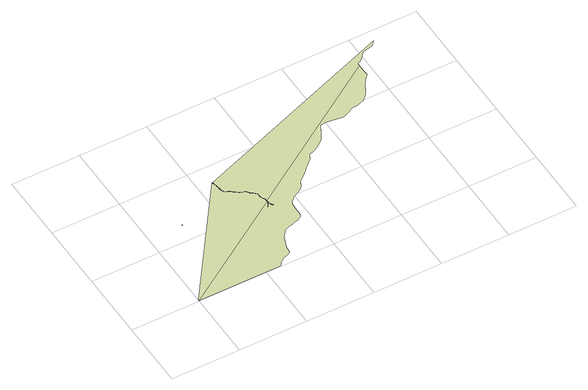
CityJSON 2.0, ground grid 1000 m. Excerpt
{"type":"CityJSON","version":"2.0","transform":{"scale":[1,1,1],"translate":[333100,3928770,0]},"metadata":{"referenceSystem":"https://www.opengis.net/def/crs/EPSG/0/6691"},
"CityObjects":{
"landuse1":{"type":"LandUse","attributes":{"class":"203","LandUseDetailAttribute.orgLandUse":"10400","LandUseDetailAttribute.prefecture":"14","LandUseDetailAttribute.city":"14150","LandUseDetailAttribute.note":"都道府県","LandUseDetailAttribute.surveyYear":2015},"geometry":[{"type":"MultiSurface","lod":"1","boundaries":[[[0,1,2,3,4,5,6,7,8,9,10]]]}]},
"landuse2":{"type":"LandUse","attributes":{"class":"203","LandUseDetailAttribute.orgLandUse":"10400","LandUseDetailAttribute.prefecture":"14","LandUseDetailAttribute.city":"14150","LandUseDetailAttribute.note":"都道府県","LandUseDetailAttribute.surveyYear":2015},"geometry":[{"type":"MultiSurface","lod":"1","boundaries":[[[11,12,13,14,15,16,17,18,19,20,21,22,23,24,25,26,27,28,29,30,31,32,33,34,35,36,37,38,39,40,41,42,43,44,45,46,47,48,49,50,51,52,53,54,55,56,57,58,59,60,61,62,63,64,65,66,67,68,69,70,71,72,73,74,75,76,77,78,79,80,81,82,83,84,85,86]]]}]},
"landuse3":{"type":"LandUse","attributes":{"class":"204","LandUseDetailAttribute.orgLandUse":"10500","LandUseDetailAttribute.prefecture":"14","LandUseDetailAttribute.city":"14150","LandUseDetailAttribute.note":"都道府県","LandUseDetailAttribute.surveyYear":2015},"geometry":[{"type":"MultiSurface","lod":"1","boundaries":[[[87,88,89,90,91,92,93,94,95,96,97,98,99,100,101,102,103,104,105,106,107,108,109,110,111,112,113,114,115,116,117,118,119,120,121,122,123,124,125,126,127,128,129,130,131,132,133,134,135,136,137,138,139,140,141,142,143,144,145,146,147,148,149,150,151,152,153,154,155,156,157,158,159,160,161,162,163,164,165,166,167,168,169,170,171,172,173,174,175,176,177,178,179,180,181,182,183,184,185,186,83,82,81,80,79,78,77,76,75,74,73,72,71,70,69,68,67,66,65,64,63,62,61,60,59,58,57,56,55,54,53,52,51,50,49,48,47,46,45,44,43,42,41,40,39,38,37,36,35,34,33,32,31,30,29,28,27,26,25,24,23,22,21,20,19,18,17,16,15,14,13,12,11,86,187]]]}]},
"landuse4":{"type":"LandUse","attributes":{"class":"204","LandUseDetailAttribute.orgLandUse":"10500","LandUseDetailAttribute.prefecture":"14","LandUseDetailAttribute.city":"14150","LandUseDetailAttribute.note":"都道府県","LandUseDetailAttribute.surveyYear":2015},"geometry":[{"type":"MultiSurface","lod":"1","boundaries":[[[188,189,190,191,192,193,194,195,196,197,198,199,200,201,202,203,204,205,206,207,208,209,210,211,212,213,214,215,216,217,218,219,220,221,222,223,224,225,226,227,228,229,230,231,187,86]]]}]},
"landuse5":{"type":"LandUse","attributes":{"class":"203","LandUseDetailAttribute.orgLandUse":"10400","LandUseDetailAttribute.prefecture":"14","LandUseDetailAttribute.city":"14150","LandUseDetailAttribute.note":"都道府県","LandUseDetailAttribute.surveyYear":2015},"geometry":[{"type":"MultiSurface","lod":"1","boundaries":[[[232,233,234,235,236,237,238,239,240,241,242,243,244,245,246,247,248,249,250,251,252,253,254,255,256,257,258,259,260,261,262,263,264,265,266,267,268,269,270,271,272,273,274,275,276,277,278,279,280,281,282,283,284,285,286,287,288,289,290,291,292,293,294,295,296,297,298,299,300,301,302,303,304,305,306,307,308,309,310,311,312,313,314,315,316,317,318,319,320,321,322,323,324,325,326,327,328,329,330,331,332,333,334,335,336,337,338,339,340,341,342,343,344,345,346,347,348,349,350,351,352,187,231,230,229,228,227,226,225,224,223,222,221,220,219,218,217,216,215,214,213,212,211,210,209,208,207,206,205,204,203,202,201,200,199,198,197,196,195,194,193,192,191,190,189,188,86,85,353,354,355]]]}]},
"landuse6":{"type":"LandUse","attributes":{"class":"203","LandUseDetailAttribute.orgLandUse":"10400","LandUseDetailAttribute.prefecture":"14","LandUseDetailAttribute.city":"14150","LandUseDetailAttribute.note":"都道府県","LandUseDetailAttribute.surveyYear":2015},"geometry":[{"type":"MultiSurface","lod":"1","boundaries":[[[352,356,357,358,359,360,361,362,363,364,365,366,367,368,369,370,371,185,184,183,182,181,180,179,178,177,176,175,174,173,172,171,170,169,168,167,166,165,164,163,162,161,160,159,158,157,156,155,154,153,152,151,150,149,148,147,146,145,144,143,142,141,140,139,138,137,136,135,134,133,132,131,130,129,128,127,126,125,124,123,122,121,120,119,118,117,116,115,114,113,112,111,110,109,108,107,106,105,104,103,102,101,100,99,98,97,96,95,94,93,92,91,90,89,88,87,187]]]}]}
},
"vertices":[
[498,1267,0],[499,1268,0],[500,1268,0],[500,1269,0],[500,1270,0],[501,1271,0],[500,1272,0],[500,1274,0],[499,1277,0],[498,1278,0],[497,1266,0],
[1643,1124,0],[1641,1130,0],[1639,1134,0],[1637,1138,0],[1634,1142,0],[1632,1145,0],[1625,1153,0],[1623,1158,0],[1619,1166,0],[1616,1173,0],[1613,1179,0],[1613,1181,0],[1610,1187,0],[1608,1192,0],[1607,1199,0],[1607,1204,0],[1607,1208,0],[1607,1209,0],[1607,1222,0],[1608,1248,0],[1608,1250,0],[1608,1252,0],[1608,1255,0],[1606,1257,0],[1604,1259,0],[1583,1278,0],[1570,1291,0],[1527,1328,0],[1524,1333,0],[1521,1336,0],[1517,1341,0],[1514,1345,0],[1511,1349,0],[1506,1355,0],[1505,1357,0],[1502,1360,0],[1499,1363,0],[1496,1366,0],[1493,1369,0],[1492,1370,0],[1491,1371,0],[1489,1371,0],[1486,1373,0],[1482,1375,0],[1480,1375,0],[1436,1386,0],[1427,1390,0],[1425,1391,0],[1409,1402,0],[1379,1428,0],[1350,1453,0],[1341,1463,0],[1320,1475,0],[1298,1484,0],[1281,1494,0],[1255,1516,0],[1253,1520,0],[1250,1523,0],[1249,1525,0],[1244,1537,0],[1239,1560,0],[1235,1586,0],[1233,1605,0],[1232,1613,0],[1226,1643,0],[1226,1647,0],[1225,1656,0],[1223,1668,0],[1223,1674,0],[1222,1684,0],[1218,1697,0],[1213,1713,0],[1210,1720,0],[4,24,0],[5,18,0],[1645,1086,0],
[1646,1121,0],[1646,1125,0],[1644,1130,0],[1642,1136,0],[1640,1140,0],[1636,1144,0],[1634,1147,0],[1628,1155,0],[1625,1160,0],[1622,1168,0],[1619,1174,0],[1616,1181,0],[1615,1182,0],[1612,1188,0],[1611,1193,0],[1610,1199,0],[1610,1204,0],[1610,1208,0],[1610,1209,0],[1610,1217,0],[1610,1222,0],[1610,1223,0],[1611,1227,0],[1611,1235,0],[1611,1240,0],[1611,1248,0],[1611,1250,0],[1611,1253,0],[1610,1256,0],[1609,1258,0],[1608,1259,0],[1606,1261,0],[1603,1264,0],[1600,1267,0],[1596,1270,0],[1591,1275,0],[1588,1277,0],[1586,1279,0],[1585,1281,0],[1573,1292,0],[1572,1293,0],[1571,1294,0],[1569,1296,0],[1566,1298,0],[1564,1300,0],[1561,1302,0],[1559,1304,0],[1556,1307,0],[1553,1309,0],[1550,1312,0],[1547,1315,0],[1542,1319,0],[1539,1321,0],[1535,1326,0],[1532,1328,0],[1529,1330,0],[1526,1334,0],[1523,1338,0],[1520,1343,0],[1516,1347,0],[1513,1351,0],[1509,1357,0],[1507,1359,0],[1504,1362,0],[1501,1365,0],[1499,1367,0],[1496,1371,0],[1494,1373,0],[1493,1373,0],[1491,1374,0],[1487,1376,0],[1483,1378,0],[1481,1378,0],[1437,1389,0],[1427,1393,0],[1410,1404,0],[1381,1430,0],[1352,1455,0],[1343,1465,0],[1322,1478,0],[1300,1487,0],[1283,1496,0],[1257,1518,0],[1253,1525,0],[1252,1526,0],[1250,1531,0],[1246,1538,0],[1242,1561,0],[1241,1567,0],[1238,1587,0],[1237,1598,0],[1235,1613,0],[1229,1643,0],[1228,1656,0],[1226,1674,0],[1225,1685,0],[1221,1698,0],[1215,1714,0],[1212,1722,0],[1211,1721,0],[1648,1087,0],
[1646,1082,0],[1649,1067,0],[1651,1060,0],[1650,1059,0],[1646,1057,0],[1641,1054,0],[1637,1050,0],[1632,1041,0],[1625,1028,0],[1623,1024,0],[1620,1019,0],[1618,1011,0],[1618,1010,0],[1614,1007,0],[1605,996,0],[1605,994,0],[1607,995,0],[1616,1005,0],[1619,1009,0],[1620,1010,0],[1622,1018,0],[1625,1024,0],[1626,1027,0],[1634,1040,0],[1638,1048,0],[1643,1052,0],[1647,1055,0],[1651,1058,0],[1652,1058,0],[1661,1024,0],[1663,1020,0],[1668,1011,0],[1677,998,0],[1680,992,0],[1683,989,0],[1686,987,0],[1682,994,0],[1679,999,0],[1675,1005,0],[1671,1012,0],[1665,1021,0],[1664,1024,0],[1652,1068,0],[1649,1083,0],
[1219,19,0],[1250,61,0],[1294,93,0],[1310,103,0],[1329,113,0],[1373,129,0],[1376,130,0],[1408,144,0],[1419,150,0],[1430,162,0],[1438,181,0],[1443,224,0],[1455,282,0],[1487,367,0],[1513,432,0],[1569,501,0],[1579,515,0],[1592,528,0],[1609,539,0],[1626,544,0],[1631,545,0],[1651,553,0],[1698,565,0],[1741,576,0],[1758,583,0],[1819,603,0],[1822,604,0],[1841,614,0],[1848,617,0],[1864,627,0],[1875,639,0],[1887,658,0],[1890,671,0],[1893,696,0],[1893,801,0],[1894,817,0],[1897,838,0],[1897,860,0],[1900,878,0],[1911,908,0],[1917,918,0],[1928,927,0],[1938,933,0],[1940,935,0],[1957,948,0],[1971,967,0],[1974,974,0],[1985,978,0],[2043,1007,0],[2078,1024,0],[2106,1044,0],[2130,1065,0],[2156,1091,0],[2171,1120,0],[2186,1155,0],[2197,1175,0],[2207,1185,0],[2210,1187,0],[2265,1232,0],[2301,1262,0],[2343,1302,0],[2379,1341,0],[2400,1360,0],[2414,1371,0],[2442,1397,0],[2479,1430,0],[2492,1442,0],[2511,1473,0],[2522,1493,0],[2531,1511,0],[2540,1520,0],[2556,1529,0],[2599,1540,0],[2630,1552,0],[2666,1573,0],[2711,1605,0],[2781,1657,0],[2798,1674,0],[2802,1679,0],[2814,1705,0],[2850,1768,0],[2918,1890,0],[2937,1897,0],[2946,1899,0],[2983,1905,0],[3022,1901,0],[3228,1875,0],[3247,1875,0],[3265,1876,0],[3281,1881,0],[3299,1892,0],[3316,1896,0],[3337,1905,0],[3362,1917,0],[3377,1928,0],[3387,1934,0],[3404,1940,0],[3424,1948,0],[3452,1955,0],[3454,1955,0],[3489,1959,0],[3560,1979,0],[3576,1980,0],[3591,1984,0],[3598,1988,0],[3605,1991,0],[3616,1999,0],[3640,2020,0],[3668,2050,0],[3700,2087,0],[3731,2138,0],[3762,2206,0],[3774,2225,0],[3785,2245,0],[3821,2291,0],[3868,2338,0],[3883,2354,0],[3889,2370,0],[3891,2389,0],[3885,2414,0],[3884,2543,0],[5,17,0],[7,11,0],[1213,10,0],
[3883,2572,0],[3887,2587,0],[3893,2597,0],[3919,2607,0],[3940,2615,0],[3955,2626,0],[3978,2650,0],[4043,2724,0],[4052,2728,0],[4101,2748,0],[4168,2757,0],[4200,2767,0],[4216,2777,0],[4216,2778,0],[4256,2832,0],[4258,2833,0]
]}
